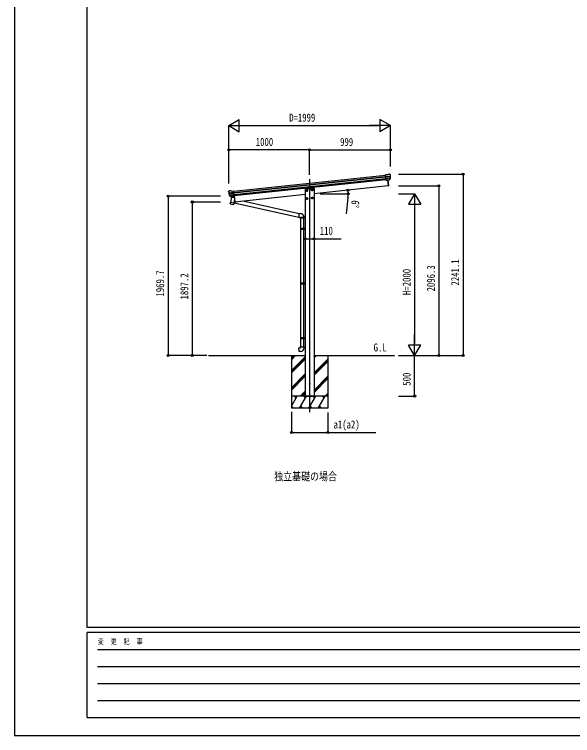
# Model space of a CAD drawing. Units: millimetres, scale not verified. Extents: x -12615 to 12615, y -8910 to 8910.
# Drawn here: x -12615 to -5713, y -8910 to 0 of the extents above; entities that cross this region are included whole.
import ezdxf
from ezdxf.enums import TextEntityAlignment as Align

# ---------------------------------------------------------------- set-up
doc = ezdxf.new("R2010")
doc.units = ezdxf.units.MM
doc.header["$LTSCALE"] = 40
for name, color, linetype in [('0-2_USER1', 3, 'Continuous'), ('0-4_YKK_12', 2, 'Continuous'), ('0-5_YKK_13', 4, 'Continuous'), ('0-6_YKK_A1', 4, 'Continuous'), ('0-7_YKK_D', 6, 'Continuous'), ('0-8_YKK_ZWAK', 7, 'Continuous')]:
    doc.layers.add(name, color=color, linetype=linetype)
doc.styles.add('ＭＳ ゴシック', font='')
doc.styles.get('ＭＳ ゴシック').set_extended_font_data('MS Gothic')

msp = doc.modelspace()

# ---------------------------------------------------------------- linework, layer by layer
at = {"layer": '0-4_YKK_12'}
msp.add_line((-8964.84, -2033.76), (-8964.84, -4915), dxfattribs=at)
at = {"layer": '0-5_YKK_13'}
for p, q in [((-8001.25, -1980.74), (-8027.77, -1983.53)), ((-8020.99, -2048.08), (-8027.77, -1983.53)), ((-8025.61, -2004.06), (-7965.88, -1997.78)), ((-7965.4, -2003.65), (-8025, -2009.91)), ((-7966.23, -2020.4), (-8023.27, -2026.4)), ((-7967.62, -2025.06), (-8022.8, -2030.86)), ((-7977.63, -2043.3), (-8021.01, -2047.86)), ((-8020.99, -2048.08), (-8011.04, -2047.04)), ((-8011.04, -2047.04), (-8010.77, -2047.1)), ((-8010.77, -2047.1), (-7985.44, -2044.44)), ((-8001.17, -2046.09), (-7993.64, -2117.7)), ((-7985.44, -2044.44), (-7985.18, -2044.32)), ((-7985.18, -2044.32), (-7977.49, -2043.51)), ((-7976.18, -2041.64), (-7966.73, -2023.34)), ((-7975.13, -2042.07), (-7965.01, -2023.81)), ((-7974.93, -1971.94), (-7974.94, -1971.94)), ((-7971.27, -1973.03), (-7971.27, -1973.03)), ((-7971.27, -1973.03), (-7966.95, -1976.53)), ((-7966.95, -1976.53), (-7966.09, -1977.23)), ((-7964.7, -1980.92), (-7965.01, -1979.07)), ((-9966.52, -2191.32), (-9966.61, -2189.45)), ((-9965.24, -2186.56), (-9965.94, -2187.42)), ((-9961.74, -2182.24), (-9965.24, -2186.56)), ((-9902.13, -2201.29), (-9961.87, -2207.57)), ((-9961.74, -2182.24), (-9961.74, -2182.24)), ((-9961.12, -2213.41), (-9901.52, -2207.14)), ((-9958.38, -2180.41), (-9958.38, -2180.41)), ((-9956.82, -2229.62), (-9899.78, -2223.63)), ((-9930.81, -2183.55), (-9904.29, -2180.76)), ((-9897.5, -2245.31), (-9904.29, -2180.76)), ((-9022.87, -2152.38), (-9023.09, -2156)), ((-9021.62, -2156), (-9023.09, -2156)), ((-9021.09, -2156), (-9021.62, -2156)), ((-8908.59, -2156), (-9021.09, -2156)), ((-8909.31, -2150.5), (-9020.87, -2150.5)), ((-9006.98, -2173.9), (-9002.07, -2165.4)), ((-9002.07, -2165.4), (-8992.26, -2165.4)), ((-8992.26, -2165.4), (-8987.35, -2173.9)), ((-8942.33, -2167.11), (-8937.43, -2158.61)), ((-8937.43, -2158.61), (-8927.61, -2158.61)), ((-8927.61, -2158.61), (-8922.7, -2167.11)), ((-8908.56, -2156), (-8909.09, -2156)), ((-8907.09, -2156), (-8908.56, -2156)), ((-8907.31, -2152.38), (-8907.09, -2156)), ((-9943.61, -2248.97), (-9957.3, -2233.21)), ((-9942.67, -2248.33), (-9955.72, -2232.39)), ((-9954.49, -2233.89), (-9899.31, -2228.09)), ((-9930.17, -2258.25), (-9943.53, -2323.91)), ((-9933.31, -2249.08), (-9941, -2249.88)), ((-9940.9, -2249.65), (-9897.53, -2245.09)), ((-9940.15, -2249.89), (-9938.59, -2249.72)), ((-9938.59, -2249.72), (-9901.05, -2245.78)), ((-9936.8, -2250.19), (-9936.94, -2250.92)), ((-9936.33, -2252.05), (-9911.58, -2261.8)), ((-9933.03, -2249.14), (-9933.31, -2249.08)), ((-9907.7, -2246.48), (-9933.03, -2249.14)), ((-9895.91, -2265.22), (-9930.17, -2258.25)), ((-9927.99, -2255.33), (-9928.65, -2258.56)), ((-9907.19, -2246.81), (-9910.11, -2261.16)), ((-9907.45, -2246.36), (-9907.7, -2246.48)), ((-9897.5, -2245.31), (-9907.45, -2246.36)), ((-9901.05, -2245.78), (-9899.48, -2245.61)), ((-9898.65, -2333.04), (-9892.14, -2301.07)), ((-9895.59, -2244.37), (-9887.98, -2316.8)), ((-9094.63, -2462.25), (-9790.56, -2307.57)), ((-9006.97, -2274.45), (-9002.06, -2265.95)), ((-9002.06, -2265.95), (-8992.24, -2265.95)), ((-8992.24, -2265.95), (-8987.34, -2274.45)), ((-8942.32, -2267.66), (-8937.42, -2259.16)), ((-8937.42, -2259.16), (-8927.6, -2259.16)), ((-8927.6, -2259.16), (-8922.69, -2267.66)), ((-9946.01, -2336.15), (-9943.52, -2323.91)), ((-9945.79, -2337.55), (-9945.79, -2337.55)), ((-9944.46, -2338.51), (-9903.5, -2346.85)), ((-9898.65, -2333.04), (-9943.53, -2323.91)), ((-9898.66, -2333.03), (-9901.2, -2345.51)), ((-9897.39, -2326.85), (-9099.23, -2504.26)), ((-9896.88, -2324.33), (-9877.16, -2316.67)), ((-9078.8, -2508.47), (-9078.8, -2518.47)), ((-9032.92, -2508.47), (-9078.8, -2508.47)), ((-9032.8, -2518.47), (-9078.8, -2518.47)), ((-9076.8, -2518.47), (-9076.8, -2642.69)), ((-9034.8, -2640.13), (-9034.8, -2518.47)), ((-9032.8, -2508.47), (-9032.92, -2508.47)), ((-9032.8, -2518.47), (-9032.8, -2508.47)), ((-9077.8, -2642.69), (-9078.8, -2644.69)), ((-9078.8, -2644.69), (-9078.8, -2652.69)), ((-9039.27, -2644.69), (-9078.8, -2644.69)), ((-9078.8, -2652.69), (-9077.8, -2654.69)), ((-9077.8, -2642.69), (-9039.7, -2642.69)), ((-9076.8, -2654.69), (-9076.8, -3319.06)), ((-9039.27, -2644.69), (-9039.7, -2642.69)), ((-9039.7, -2642.69), (-9034.8, -2642.69)), ((-9034.8, -2644.69), (-9039.27, -2644.69)), ((-9036.8, -2641.19), (-9036.8, -2641.69)), ((-9036.8, -2655.69), (-9036.8, -2656.19)), ((-9034.75, -2655.69), (-9036.8, -2655.69)), ((-9034.8, -2642.69), (-9034.8, -2641.69)), ((-9034.8, -2642.69), (-9034.8, -2644.69)), ((-9034.8, -2642.69), (-9034.75, -2642.69)), ((-9034.8, -2644.69), (-9034.8, -2652.69)), ((-9034.8, -2655.69), (-9034.8, -2654.69)), ((-9034.8, -2654.69), (-9034.75, -2654.69)), ((-9034.8, -3316.5), (-9034.8, -2657.25)), ((-9077.8, -3319.06), (-9078.8, -3321.06)), ((-9078.8, -3321.06), (-9078.8, -3329.06)), ((-9039.27, -3321.06), (-9078.8, -3321.06)), ((-9078.8, -3329.06), (-9077.8, -3331.06)), ((-9077.8, -3319.06), (-9039.7, -3319.06)), ((-9076.8, -3331.06), (-9076.8, -3995.43)), ((-9039.27, -3321.06), (-9039.7, -3319.06)), ((-9039.7, -3319.06), (-9034.8, -3319.06)), ((-9034.8, -3321.06), (-9039.27, -3321.06)), ((-9036.8, -3317.56), (-9036.8, -3318.06)), ((-9036.8, -3332.06), (-9036.8, -3332.56)), ((-9034.75, -3332.06), (-9036.8, -3332.06)), ((-9034.8, -3319.06), (-9034.8, -3318.06)), ((-9034.8, -3319.06), (-9034.8, -3321.06)), ((-9034.8, -3319.06), (-9034.75, -3319.06)), ((-9034.8, -3321.06), (-9034.8, -3329.06)), ((-9034.8, -3331.06), (-9034.75, -3331.06)), ((-9034.8, -3992.87), (-9034.8, -3333.62)), ((-9077.8, -3995.43), (-9078.8, -3997.43)), ((-9078.8, -3997.43), (-9078.8, -4005.43)), ((-9039.27, -3997.43), (-9078.8, -3997.43)), ((-9078.8, -4005.43), (-9077.8, -4007.43)), ((-9077.8, -3995.43), (-9039.7, -3995.43)), ((-9076.8, -4007.43), (-9076.8, -4107.43)), ((-9039.27, -3997.43), (-9039.7, -3995.43)), ((-9039.7, -3995.43), (-9034.8, -3995.43)), ((-9034.8, -3997.43), (-9039.27, -3997.43)), ((-9036.8, -3993.93), (-9036.8, -3994.43)), ((-9036.8, -4008.43), (-9036.8, -4008.93)), ((-9034.75, -4008.43), (-9036.8, -4008.43)), ((-9034.8, -3995.43), (-9034.8, -3997.43)), ((-9034.8, -3995.43), (-9034.75, -3995.43)), ((-9034.8, -3997.43), (-9034.8, -4005.43)), ((-9034.8, -4008.43), (-9034.8, -4007.43)), ((-9034.8, -4007.43), (-9034.75, -4007.43)), ((-9034.8, -4107.43), (-9034.8, -4009.99)), ((-9078.8, -4107.43), (-9032.8, -4107.43)), ((-9078.8, -4117.43), (-9078.8, -4107.43)), ((-9032.8, -4107.43), (-9032.8, -4118.35))]:
    msp.add_line(p, q, dxfattribs=at)
for points in [[(-8001.25, -1980.74), (-7989.65, -1973.77), (-7989.65, -1973.77)], [(-7998.68, -2045.83), (-7991.16, -2117.34), (-7991.11, -2117.84)], [(-7988.42, -1973.36), (-7988.42, -1973.36), (-7974.94, -1971.94)], [(-7991.94, -2118.93), (-7993.48, -2119.19), (-7993.64, -2117.7)], [(-9944.89, -2179), (-9944.89, -2179), (-9958.38, -2180.41)], [(-9930.81, -2183.55), (-9943.6, -2179.14), (-9943.61, -2179.14)], [(-9006.98, -2173.9), (-9002.07, -2182.4), (-8992.26, -2182.4), (-8987.35, -2173.9)], [(-8942.33, -2167.11), (-8937.43, -2175.61), (-8927.61, -2175.61), (-8922.7, -2167.11)], [(-9898, -2245.37), (-9890.47, -2316.97), (-9890.42, -2317.47)], [(-9006.97, -2274.45), (-9002.06, -2282.95), (-8992.24, -2282.95), (-8987.34, -2274.45)], [(-8942.32, -2267.66), (-8937.42, -2276.16), (-8927.6, -2276.16), (-8922.69, -2267.66)], [(-9889.38, -2318.36), (-9887.82, -2318.29), (-9887.98, -2316.8)], [(-9093.57, -2460.59), (-9093.88, -2460.77), (-9094.23, -2461.31), (-9094.61, -2462.2), (-9095.01, -2463.42), (-9095.43, -2464.96), (-9095.85, -2466.79), (-9096.28, -2468.88), (-9096.7, -2471.21), (-9097.12, -2473.72), (-9097.51, -2476.39), (-9097.88, -2479.17), (-9098.22, -2482.02), (-9098.53, -2484.89), (-9098.8, -2487.74), (-9099.02, -2490.52), (-9099.2, -2493.2), (-9099.33, -2495.71), (-9099.4, -2498.03), (-9099.42, -2500.13), (-9099.39, -2501.96), (-9099.3, -2503.5), (-9099.16, -2504.72), (-9098.97, -2505.61), (-9098.74, -2506.15), (-9098.46, -2506.33)], [(-9061.31, -2465.66), (-9062.59, -2465.18), (-9063.89, -2464.74), (-9065.19, -2464.34), (-9066.51, -2463.98), (-9067.84, -2463.66), (-9069.18, -2463.39), (-9070.52, -2463.15), (-9071.87, -2462.94), (-9093.54, -2460.59)], [(-9032.8, -2508.47), (-9032.86, -2505.73), (-9032.92, -2504.36), (-9033.02, -2503), (-9033.17, -2501.64), (-9033.37, -2500.28), (-9033.62, -2498.93), (-9033.9, -2497.59), (-9034.23, -2496.26), (-9034.59, -2494.94), (-9034.99, -2493.64), (-9035.44, -2492.34), (-9035.92, -2491.06), (-9036.44, -2489.79), (-9037, -2488.54), (-9037.6, -2487.31), (-9038.23, -2486.1), (-9038.91, -2484.91), (-9039.61, -2483.73), (-9040.35, -2482.58), (-9041.13, -2481.46), (-9041.94, -2480.35), (-9042.78, -2479.28), (-9043.66, -2478.22), (-9044.57, -2477.2), (-9045.5, -2476.2), (-9046.47, -2475.23), (-9047.47, -2474.3), (-9048.49, -2473.39), (-9049.54, -2472.51), (-9050.62, -2471.67), (-9051.72, -2470.86), (-9052.85, -2470.08), (-9054, -2469.34), (-9055.17, -2468.63), (-9056.36, -2467.96), (-9057.57, -2467.33), (-9058.8, -2466.74), (-9060.05, -2466.18), (-9061.31, -2465.66)], [(-9098.49, -2506.32), (-9095.1, -2506.69), (-9091.7, -2507.06), (-9088.29, -2507.43), (-9084.94, -2507.79), (-9081.78, -2508.13), (-9078.79, -2508.47)], [(-9078.8, -2652.69), (-9039.27, -2652.69), (-9039.7, -2654.69), (-9077.8, -2654.69)], [(-9039.27, -2644.69), (-9039.27, -2652.69), (-9034.8, -2652.69), (-9034.8, -2654.69), (-9039.7, -2654.69)], [(-9036.8, -2641.19), (-9036.8, -2640.19), (-9019.8, -2639.69)], [(-9034.75, -2655.69), (-9034.75, -2641.69), (-9036.8, -2641.69)], [(-9019.8, -2657.69), (-9036.8, -2657.19), (-9036.8, -2656.19)], [(-9078.8, -3329.06), (-9039.27, -3329.06), (-9039.7, -3331.06), (-9077.8, -3331.06)], [(-9039.27, -3321.06), (-9039.27, -3329.06), (-9034.8, -3329.06), (-9034.8, -3331.06), (-9039.7, -3331.06)], [(-9036.8, -3317.56), (-9036.8, -3316.56), (-9019.8, -3316.06)], [(-9034.75, -3332.06), (-9034.75, -3318.06), (-9036.8, -3318.06)], [(-9019.8, -3334.06), (-9036.8, -3333.56), (-9036.8, -3332.56)], [(-9078.8, -4005.43), (-9039.27, -4005.43), (-9039.7, -4007.43), (-9077.8, -4007.43)], [(-9039.27, -3997.43), (-9039.27, -4005.43), (-9034.8, -4005.43), (-9034.8, -4007.43), (-9039.7, -4007.43)], [(-9036.8, -3993.93), (-9036.8, -3992.93), (-9019.8, -3992.43)], [(-9034.75, -4008.43), (-9034.75, -3994.43), (-9036.8, -3994.43)], [(-9019.8, -4010.43), (-9036.8, -4009.93), (-9036.8, -4008.93)], [(-9073.87, -4163.18), (-9094.71, -4165), (-9098.72, -4119.18), (-9078.8, -4117.43)]]:
    msp.add_lwpolyline(points, dxfattribs=at)
for centre, radius in [((-8997.16, -2173.9), 10.5), ((-8997.16, -2173.9), 9.2), ((-8997.16, -2173.9), 8.5), ((-8932.52, -2167.11), 10.5), ((-8932.52, -2167.11), 9.2), ((-8932.52, -2167.11), 8.5), ((-8997.15, -2274.45), 10.5), ((-8997.15, -2274.45), 9.2), ((-8997.15, -2274.45), 8.5), ((-8932.51, -2267.66), 10.5), ((-8932.51, -2267.66), 9.2), ((-8932.51, -2267.66), 8.5), ((-8964.84, -4565), 4.5)]:
    msp.add_circle(centre, radius, dxfattribs=at)
for centre, radius, start, end in [((-7988.11, -1976.35), 3, 96.02369, 120.97631), ((-7977.75, -2040.62), 2.99, 285.2717, 331.00739), ((-7974.41, -1976.92), 5, 51.04426, 95.95574), ((-8158.26, -2002.57), 192.44, 1.4271, 6.57578), ((-7969.4, -2021.97), 3, 332.69111, 354.20009), ((-8165.59, -2002.04), 200.2, 354.20009, 359.53883), ((-7920.6, -1995.67), 45.32, 182.67122, 185.64518), ((-7965.21, -2004.99), 1.35, 95.1605, 97.91927), ((-7962.6, -2003.43), 2.74, 179.02151, 184.43412), ((-7967.63, -2022.36), 3, 331, 354.13916), ((-8165.59, -2002.04), 202, 354.13916, 6), ((-7992.11, -2117.95), 1, 279.5, 6), ((-9765.63, -2170.21), 202, 186, 197.86084), ((-9772.7, -2172.26), 192.44, 185.42422, 190.5729), ((-10006.59, -2214.92), 45.32, 6.35482, 9.32878), ((-9957.86, -2185.39), 5, 96.04426, 140.95574), ((-9963.89, -2213.77), 2.74, 7.56588, 12.97849), ((-9961.02, -2214.76), 1.35, 94.08073, 96.8395), ((-9765.63, -2170.21), 200.2, 192.46117, 197.79991), ((-9944.58, -2181.98), 3, 71.02369, 95.97631), ((-9020.87, -2152.5), 2, 90, 176.5), ((-8909.31, -2152.5), 2, 3.5, 90), ((-9955.04, -2231.24), 3, 197.86084, 221), ((-9953.39, -2230.49), 3, 197.79991, 219.30889), ((-9941.35, -2247), 2.99, 220.99261, 266.7283), ((-9940.21, -2249.39), 0.5, 240.73754, 276), ((-9937.29, -2250.09), 0.5, 348.5, 96), ((-9935.96, -2251.12), 1, 168.5, 248.5), ((-9911.1, -2260.88), 1.03, 242.53897, 344.46569), ((-9906.6, -2246.97), 0.604, 93.09842, 164.70595), ((-9899.54, -2245.12), 0.5, 276, 311.26246), ((-9944.11, -2336.58), 1.95, 167.54017, 209.97766), ((-9944.06, -2336.55), 2, 209.90962, 258.5), ((-9903.1, -2344.89), 2, 258.5, 341.96843), ((-9889.43, -2317.36), 1, 186, 272.5), ((-9077.8, -4118.35), 45, 275, 0)]:
    msp.add_arc(centre, radius, start, end, dxfattribs=at)
for centre, major_axis, ratio, start_param, end_param in [((-7977.95, -2040.32), (-0.11, 3), 0.642905, 3.2459383, 4.203928), ((-7977.81, -2040.52), (1.66, -2.51), 0.997631, 5.8041905, 5.8929484), ((-7977.88, -2040.42), (3.53, -2.11), 0.650902, 5.2561448, 5.3289554), ((-7975.51, -2040.07), (1.08, 3.13), 0.040856, 2.1135035, 2.1416249), ((-7966.96, -1980.53), (-0.87, 5.91), 0.020485, 0.671432, 1.5691306), ((-7972.35, -1976.01), (5.88, -1.31), 0.24881, 0.460585, 0.4641038), ((-7967.98, -1979.56), (-2.34, 1.9), 0.995767, 3.9859716, 4.712389), ((-8163.29, -2023.99), (-20.92, 199.05), 0.994373, 4.7113789, 4.7277536), ((-9963.6, -2189.31), (1.9, 2.34), 0.995767, 1.5707963, 2.2972137), ((-9960.06, -2184.93), (-5.48, -2.51), 0.24881, 5.8190815, 5.8226003), ((-9964.4, -2190.47), (-0.38, 5.97), 0.020485, 4.7140547, 5.6117533), ((-9763.32, -2192.16), (-20.92, 199.05), 0.994373, 1.5554317, 1.5718064), ((-9943.65, -2246.92), (-1.71, 2.84), 0.040856, 4.1415604, 4.1696818), ((-9941.22, -2246.67), (-0.51, 2.96), 0.642905, 2.0792573, 3.037247), ((-9941.26, -2246.77), (-3.02, -2.79), 0.650902, 0.9542299, 1.0270405), ((-9941.31, -2246.89), (-1.1, -2.8), 0.997631, 0.3902369, 0.4789948)]:
    msp.add_ellipse(centre, major_axis=major_axis, ratio=ratio, start_param=start_param, end_param=end_param, dxfattribs=at)
at = {"layer": '0-6_YKK_A1'}
for p, q in [((-9904.08, -2182.75), (-8027.56, -1985.52)), ((-9902.09, -2201.65), (-8025.58, -2004.42)), ((-9901.65, -2205.82), (-8025.14, -2008.59)), ((-9899.57, -2225.68), (-8023.05, -2028.45)), ((-8021.29, -2045.19), (-9897.81, -2242.42)), ((-8001.17, -2046.09), (-7993.54, -2118.69)), ((-7993.54, -2118.69), (-8909.84, -2215)), ((-9019.84, -2226.56), (-9887.87, -2317.8)), ((-9019.84, -2156), (-9019.84, -4715)), ((-8909.84, -2156), (-8909.84, -4715)), ((-9895.82, -2242.21), (-9887.87, -2317.8)), ((-10215.06, -4215), (-9019.84, -4215)), ((-9189.84, -4266.57), (-9138.21, -4214.94)), ((-9189.84, -4252.43), (-9152.35, -4214.94)), ((-9189.84, -4238.29), (-9166.49, -4214.94)), ((-9189.84, -4215), (-9189.84, -4865)), ((-9189.84, -4400.42), (-9019.84, -4230.42)), ((-9189.84, -4414.56), (-9019.84, -4244.56)), ((-9189.84, -4428.7), (-9019.84, -4258.7)), ((-8909.84, -4215), (-7915.23, -4215)), ((-8909.84, -4244.94), (-8879.9, -4215)), ((-8909.84, -4230.8), (-8894.04, -4215)), ((-8909.84, -4216.66), (-8908.18, -4215)), ((-8909.84, -4428.79), (-8739.84, -4258.79)), ((-8909.84, -4442.93), (-8739.84, -4272.93)), ((-8739.84, -4215), (-8739.84, -4865)), ((-8909.84, -4457.07), (-8739.84, -4287.07)), ((-9189.84, -4612.55), (-9019.84, -4442.55)), ((-9189.84, -4626.69), (-9019.84, -4456.69)), ((-9189.84, -4640.84), (-9019.84, -4470.84)), ((-8909.84, -4640.92), (-8739.84, -4470.92)), ((-8909.84, -4655.06), (-8739.84, -4485.06)), ((-8909.84, -4669.2), (-8739.84, -4499.2)), ((-9189.84, -4840.83), (-9117.19, -4715)), ((-8739.84, -4715), (-9189.84, -4715)), ((-9132.19, -4740.98), (-9147.19, -4715)), ((-9088.32, -4865), (-9001.72, -4715)), ((-9080.1, -4714.94), (-9019.84, -4654.68)), ((-9066.02, -4715), (-9019.84, -4668.83)), ((-9051.81, -4714.94), (-9019.84, -4682.97)), ((-9016.72, -4740.98), (-9031.72, -4715)), ((-9019.84, -4715), (-8909.84, -4715)), ((-8972.85, -4865), (-8886.25, -4715)), ((-8901.25, -4740.98), (-8916.25, -4715)), ((-8857.38, -4865), (-8770.78, -4715)), ((-8785.78, -4740.98), (-8800.78, -4715)), ((-8771.73, -4714.94), (-8739.84, -4683.05)), ((-8757.59, -4714.94), (-8739.84, -4697.19)), ((-8743.45, -4714.94), (-8739.84, -4711.34)), ((-8739.84, -4865), (-9189.84, -4865)), ((-9188.8, -4839.02), (-9173.8, -4865)), ((-9073.33, -4839.02), (-9058.33, -4865)), ((-8957.85, -4839.02), (-8942.85, -4865)), ((-8842.39, -4839.02), (-8827.39, -4865)), ((-8741.92, -4865), (-8739.84, -4861.41))]:
    msp.add_line(p, q, dxfattribs=at)
at = {"layer": '0-7_YKK_D'}
for p, q in [((-9965.15, -1373.93), (-9835.24, -1298.93)), ((-9835.24, -1448.93), (-9835.24, -1298.93)), ((-7965.67, -1373.93), (-8095.58, -1298.93)), ((-8095.58, -1298.93), (-8095.58, -1448.93)), ((-9965.15, -2088.62), (-9965.15, -1372.93)), ((-9965.15, -1373.93), (-9835.24, -1448.93)), ((-9965.15, -1373.93), (-9705.34, -1373.93)), ((-9815.15, -1373.93), (-8115.67, -1373.93)), ((-7965.67, -1373.93), (-8225.48, -1373.93)), ((-7965.67, -1373.93), (-8095.58, -1448.93)), ((-7965.67, -1878.47), (-7965.67, -1372.93)), ((-9964.65, -2088.57), (-9964.65, -1672.93)), ((-8964.84, -1673.93), (-9964.65, -1673.93)), ((-8964.84, -1983.49), (-8964.84, -1672.93)), ((-8964.84, -1983.49), (-8964.84, -1672.93)), ((-8964.84, -1673.93), (-7965.67, -1673.93)), ((-7965.67, -1878.47), (-7965.67, -1672.93)), ((-7865.67, -1973.93), (-7064.67, -1973.93)), ((-7065.67, -1973.93), (-7065.67, -4215)), ((-7865.67, -2118.69), (-7364.67, -2118.69)), ((-7365.67, -2118.69), (-7365.67, -4215)), ((-8835.48, -2215), (-8485.93, -2215)), ((-7865.67, -2215), (-7664.67, -2215)), ((-7665.67, -2215), (-7740.67, -2344.9)), ((-7665.67, -2215), (-7590.67, -2344.9)), ((-7665.67, -2215), (-7665.67, -2474.81)), ((-10064.65, -2245.27), (-10715.94, -2245.27)), ((-10714.94, -2245.27), (-10714.94, -4215)), ((-8490, -2265.91), (-8513.88, -2462.86)), ((-10064.65, -2317.8), (-10415.94, -2317.8)), ((-10414.94, -2317.8), (-10414.94, -4215)), ((-7740.67, -2344.9), (-7590.67, -2344.9)), ((-7665.67, -2365), (-7665.67, -4065)), ((-7665.67, -4215), (-7665.67, -3955.19)), ((-7665.67, -4215), (-7740.67, -4085.1)), ((-7590.67, -4085.1), (-7740.67, -4085.1)), ((-7665.67, -4215), (-7590.67, -4085.1)), ((-10237.59, -4215), (-10715.94, -4215)), ((-10237.59, -4215), (-10415.94, -4215)), ((-7865.67, -4215), (-7664.67, -4215)), ((-7865.67, -4215), (-7364.67, -4215)), ((-7865.67, -4215), (-7064.67, -4215)), ((-7864.67, -4215), (-7664.67, -4215)), ((-7665.67, -4715), (-7665.67, -4215)), ((-7865.67, -4715), (-7664.67, -4715)), ((-9189.84, -4909.12), (-9189.84, -5166)), ((-8739.84, -4916.41), (-8739.84, -5166))]:
    msp.add_line(p, q, dxfattribs=at)
for points in [[(-9019.84, -2773.18), (-8909.84, -2773.18), (-8574.04, -2773.18)], [(-9189.84, -5165), (-8739.84, -5165), (-8144.84, -5165)]]:
    msp.add_lwpolyline(points, dxfattribs=at)
for centre in [(-9964.65, -1673.93), (-8964.84, -1673.93), (-8964.84, -1673.93), (-7965.67, -1673.93), (-7065.67, -1973.93), (-7365.67, -2118.69), (-8489.24, -2170.79), (-8486.93, -2215), (-10714.94, -2245.27), (-10414.94, -2317.8), (-9019.84, -2773.18), (-8909.84, -2773.18), (-10714.94, -4215), (-10414.94, -4215), (-7365.67, -4215), (-7065.67, -4215), (-7665.67, -4715), (-9189.84, -5165), (-8739.84, -5165)]:
    msp.add_circle(centre, 12.75, dxfattribs=at)
for start, end in [(353.08641, 0), (0, 6)]:
    msp.add_arc((-8909.84, -2215), 422.91, start, end, dxfattribs=at)
at = {"layer": '0-8_YKK_ZWAK'}
for p, q in [((-11714.94, -7575), (-11714.94, 8325)), ((11685.06, -7575), (-11714.94, -7575)), ((-3914.94, -7635), (-11714.94, -7635)), ((-11714.94, -8685), (-11714.94, -7635)), ((-11587.44, -7845), (-4064.94, -7845)), ((-11587.44, -8055), (-4064.94, -8055)), ((-11587.44, -8265), (-4064.94, -8265)), ((-11587.44, -8475), (-4064.94, -8475)), ((-11714.94, -8685), (-3914.94, -8685))]:
    msp.add_line(p, q, dxfattribs=at)
msp.add_lwpolyline([(-12615, -8910), (12615, -8910), (12615, 8910), (-12615, 8910)], close=True, dxfattribs=at)

# ---------------------------------------------------------------- texts
at = {"layer": '0-2_USER1', "style": 'ＭＳ ゴシック', "width": 0.8}
for s, p in [('G.L', (-8173.09, -4193.91)), ('独立基礎の場合', (-9402.47, -5788))]:
    msp.add_text(s, height=98.97, dxfattribs=at).set_placement(p, align=Align.BOTTOM_LEFT)
at = {"layer": '0-7_YKK_D', "style": 'ＭＳ ゴシック', "width": 0.8}
for s, p in [('D=1999', (-9217.41, -1353.93)), ('1000', (-9630.34, -1653.93)), ('999', (-8587.66, -1653.93)), ('110', (-8838.84, -2753.18)), ('a1(a2)', (-8668.84, -5145))]:
    msp.add_text(s, height=98.97, dxfattribs=at).set_placement(p, align=Align.BOTTOM_LEFT)
for s, rotation, p in [('6°', 263.086, (-8472.55, -2288.17)), ('2096.3', 90, (-7385.67, -3422.45)), ('2241.1', 90, (-7085.67, -3350.06)), ('1969.7', 90, (-10734.94, -3485.73)), ('1897.2', 90, (-10434.94, -3522)), ('H=2000', 90, (-7685.67, -3467)), ('500', 90, (-7685.67, -4587.4))]:
    msp.add_text(s, height=98.97, rotation=rotation, dxfattribs=at).set_placement(p, align=Align.BOTTOM_LEFT)
at = {"layer": '0-8_YKK_ZWAK', "style": 'ＭＳ ゴシック', "width": 0.8}
msp.add_text('変  更  記  事', height=65.98, dxfattribs=at).set_placement((-11583.93, -7800), align=Align.BOTTOM_LEFT)

doc.saveas('drawing.dxf')
